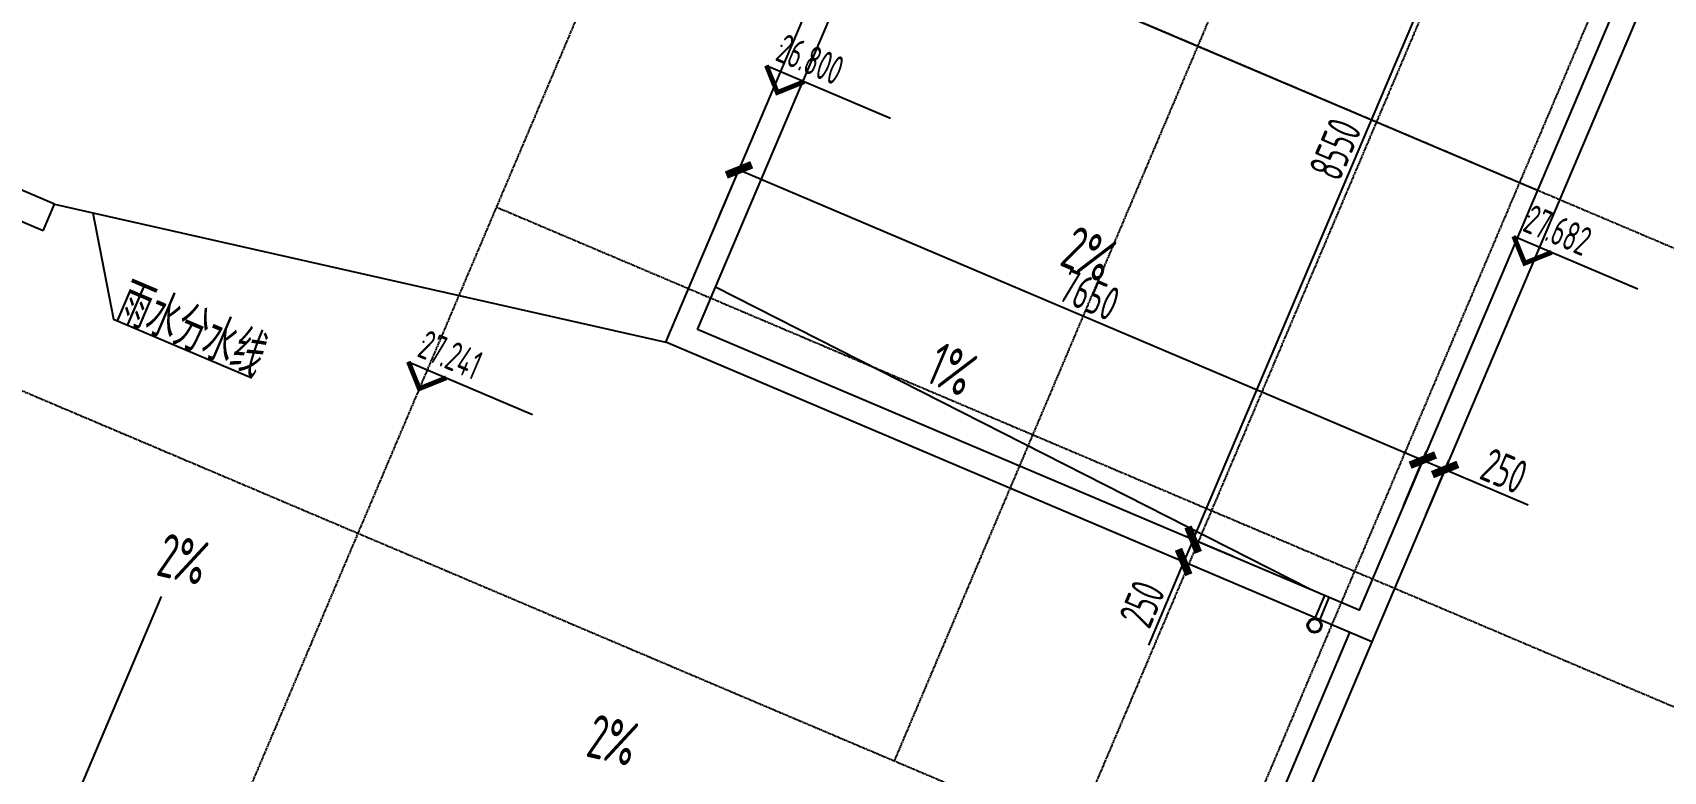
# Model space of a CAD drawing. Extents: x 11778731 to 12222456, y -6694179 to -6314888.
# Drawn here: x 11967860 to 11984654, y -6439611 to -6432001 of the extents above; entities that cross this region are included whole.
import ezdxf
from ezdxf.enums import TextEntityAlignment as Align

# ---------------------------------------------------------------- set-up
doc = ezdxf.new("R2010")
doc.units = 0
doc.header["$LTSCALE"] = 10
doc.header["$MEASUREMENT"] = 0
doc.linetypes.add('A3-RG-axis-100$0$CENTER', pattern=[2, 1.25, -0.25, 0.25, -0.25])
for name, color, linetype in [('A3-RG-axis-100$0$A-GRID', 1, 'A3-RG-axis-100$0$CENTER'), ('A3-RI-RF(顶视)$0$$0$A-SYMB', 4, 'Continuous'), ('A3-RI-RF(顶视)$0$A-DIMS-100', 1, 'Continuous'), ('A3-RI-RF(顶视)$0$A-ROOF-EDGE', 2, 'Continuous'), ('A3-RI-RF(顶视)$0$A-SYMB', 4, 'Continuous'), ('A3-RI-RF(顶视)$0$A3-RM-RF$0$0P-1', 191, 'Continuous'), ('A3-RI-RF(顶视)$0$A3-SYMB-RF-100$0$A-SYMB', 4, 'Continuous'), ('A3-RI-RF(顶视)$0$A3-SYMB-RF-100$0$A-SYMB-AREA', 4, 'Continuous'), ('A3-RI-RF(顶视)$0$A3-SYMB-RF-100$0$A-SYMB-NAME', 4, 'Continuous'), ('A3-RI-RF(顶视)$0$A3-SYMB-RF-100$0$A-SYMB-NAME-E', 4, 'Continuous'), ('A3-RI-RF(顶视)$0$A3-SYMB-RF-100$0$A-SYMB-STRS', 1, 'Continuous')]:
    doc.layers.add(name, color=color, linetype=linetype)
doc.styles.add('A3-RI-RF(顶视)$0$$1$XD2008', font='hzs.shx', dxfattribs={"width": 0.7, "bigfont": 'hztxt.shx'})
doc.styles.add('A3-RI-RF(顶视)$0$A3-SYMB-RF-100$0$ECADI', font='hzs.shx', dxfattribs={"width": 0.7, "bigfont": 'hztxt.shx'})
doc.styles.add('A3-RI-RF(顶视)$0$A3-SYMB-RF-100$0$XD2008', font='hzs.shx', dxfattribs={"width": 0.7, "bigfont": 'hztxt.shx'})
doc.styles.add('A3-RI-RF(顶视)$0$XD2008', font='hzs.shx', dxfattribs={"width": 0.7, "bigfont": 'hztxt.shx'})
doc.dimstyles.new('A3-RI-RF(顶视)$0$XD100$0', dxfattribs={"dimscale": 100, "dimtxt": 3.5, "dimasz": 2, "dimexe": 1, "dimexo": 2, "dimgap": 0.5, "dimtad": 1, "dimdec": 0, "dimdsep": 46, "dimtxsty": 'A3-RI-RF(顶视)$0$XD2008', "dimblk1": 'A3-RI-RF(顶视)$0$_ARCHTICK', "dimblk2": 'A3-RI-RF(顶视)$0$_ARCHTICK', "dimsah": 1, "dimcen": 2.5, "dimclrt": 4, "dimaunit": 1, "dimadec": 0, "dimazin": 0, "dimtfac": 1, "dimtdec": 0, "dimtix": 1, "dimtmove": 0, "dimatfit": 3, "dimfxl": 0, "dimtolj": 1, "dimtzin": 0, "dimarcsym": 0})

# ---------------------------------------------------------------- blocks, each defined once
blk = doc.blocks.new('A3-RG-axis-100')
at = {"layer": 'A3-RG-axis-100$0$A-GRID'}
for p, q in [((11907163.4, -6401280.8), (11992184.7, -6437370.3)), ((11906717.6, -6409782.5), (11989058.9, -6444734.3)), ((11979102.4, -6418565.4), (11947827.8, -6492243.7)), ((11984625.5, -6420909.8), (11976733.4, -6439502.5)), ((11987939.3, -6422316.5), (11976921.4, -6448273.1)), ((11983067.8, -6429698.1), (11955191.9, -6495369.6)), ((11972636.5, -6433798.2), (11990485, -6441374.5))]:
    blk.add_line(p, q, dxfattribs=at)
blk = doc.blocks.new('A3-RI-RF(顶视)$0$ECADI-TAG-HGHT（国标）')
at = {"layer": '', "color": 1}
blk.add_line((-2.12, 2.12), (11.77, 2.12), dxfattribs=at)
at = {"color": 1, "const_width": 0.5}
blk.add_lwpolyline([(-2.12, 2.12), (0, 0), (2.12, 2.12)], dxfattribs=at)
at = {"color": 1}
blk.add_point((-1.48, 4.6), dxfattribs=at)
at = {"style": 'A3-RI-RF(顶视)$0$XD2008', "width": 0.7}
blk.add_attdef('FL', text='', height=3, dxfattribs=at).set_placement((-2.69, 2.97), align=Align.RIGHT)
for tag, p in [('F.F.L.', (2.28, 2.97)), ('T.O.S.', (2.28, -1.1))]:
    blk.add_attdef(tag, p, '', height=3, dxfattribs=at)
blk = doc.blocks.new('A3-RI-RF(顶视)$0$$0$ECADI-TAG-HGHT（国标）')
at = {"layer": '', "color": 1}
blk.add_line((-2.12, 2.12), (11.77, 2.12), dxfattribs=at)
at = {"color": 1, "const_width": 0.5}
blk.add_lwpolyline([(-2.12, 2.12), (0, 0), (2.12, 2.12)], dxfattribs=at)
at = {"color": 1}
blk.add_point((-1.48, 4.6), dxfattribs=at)
at = {"style": 'A3-RI-RF(顶视)$0$$1$XD2008', "width": 0.7}
blk.add_attdef('FL', text='', height=3, dxfattribs=at).set_placement((-2.69, 2.97), align=Align.RIGHT)
for tag, p in [('F.F.L.', (2.28, 2.97)), ('T.O.S.', (2.28, -1.1))]:
    blk.add_attdef(tag, p, '', height=3, dxfattribs=at)
blk = doc.blocks.new('A3-RI-RF(顶视)$0$_ARCHTICK')
at = {"color": 0, "linetype": 'ByBlock', "const_width": 0.4}
blk.add_lwpolyline([(-0.5, -0.5), (0.5, 0.5)], dxfattribs=at)
blk = doc.blocks.new('*D118')
at = {"layer": 'A3-RI-RF(顶视)$0$A-DIMS-100', "color": 0, "lineweight": -2}
for p, q in [((11974935, -6433885), (11975174, -6433323)), ((11975135, -6433415), (11982177, -6436404)), ((11981977, -6436874), (11982216, -6436312))]:
    blk.add_line(p, q, dxfattribs=at)
at = {"layer": 'Defpoints', "color": 0}
for p in [(11974857, -6434069), (11982177, -6436404), (11981899, -6437058)]:
    blk.add_point(p, dxfattribs=at)
at = {"layer": 'A3-RI-RF(顶视)$0$A-DIMS-100', "color": 0, "lineweight": -2, "xscale": 200, "yscale": 200, "zscale": 200}
for p, rotation in [((11975135, -6433415), 157.0000000225541), ((11982177, -6436404), 337.000000022554)]:
    blk.add_blockref('A3-RI-RF(顶视)$0$_ARCHTICK', p, dxfattribs=dict(at, rotation=rotation))
at = {"layer": 'A3-RI-RF(顶视)$0$A-DIMS-100', "color": 4, "insert": (11978744, -6434702), "char_height": 350, "attachment_point": 5, "rotation": 337, "style": 'A3-RI-RF(顶视)$0$XD2008'}
blk.add_mtext('\\A1;7650', dxfattribs=at)
blk = doc.blocks.new('*D119')
at = {"layer": 'A3-RI-RF(顶视)$0$A-DIMS-100', "color": 0, "lineweight": -2}
for p, q in [((11981977, -6436874), (11982216, -6436312)), ((11982177, -6436404), (11982407, -6436501)), ((11982207, -6436972), (11982446, -6436409)), ((11982407, -6436501), (11983263, -6436865))]:
    blk.add_line(p, q, dxfattribs=at)
at = {"layer": 'Defpoints', "color": 0}
for p in [(11982407, -6436501), (11981899, -6437058), (11982129, -6437156)]:
    blk.add_point(p, dxfattribs=at)
at = {"layer": 'A3-RI-RF(顶视)$0$A-DIMS-100', "color": 0, "lineweight": -2, "xscale": 200, "yscale": 200, "zscale": 200}
for p, rotation in [((11982177, -6436404), 157.000000022582), ((11982407, -6436501), 337.0000000225821)]:
    blk.add_blockref('A3-RI-RF(顶视)$0$_ARCHTICK', p, dxfattribs=dict(at, rotation=rotation))
at = {"layer": 'A3-RI-RF(顶视)$0$A-DIMS-100', "color": 4, "insert": (11983015, -6436515), "char_height": 350, "attachment_point": 5, "rotation": 337, "style": 'A3-RI-RF(顶视)$0$XD2008'}
blk.add_mtext('\\A1;250', dxfattribs=at)
blk = doc.blocks.new('*D120')
at = {"layer": 'A3-RI-RF(顶视)$0$A-DIMS-100', "color": 0, "lineweight": -2}
for p, q in [((11979812, -6437224), (11979714, -6437454)), ((11980224, -6437399), (11979720, -6437185)), ((11980126, -6437629), (11979622, -6437415)), ((11979714, -6437454), (11979351, -6438310))]:
    blk.add_line(p, q, dxfattribs=at)
at = {"layer": 'Defpoints', "color": 0}
for p in [(11979812, -6437224), (11980408, -6437477), (11980310, -6437707)]:
    blk.add_point(p, dxfattribs=at)
at = {"layer": 'A3-RI-RF(顶视)$0$A-DIMS-100', "color": 0, "lineweight": -2, "xscale": 200, "yscale": 200, "zscale": 200}
for p, rotation in [((11979812, -6437224), 67.00000000007486), ((11979714, -6437454), 247.0000000000749)]:
    blk.add_blockref('A3-RI-RF(顶视)$0$_ARCHTICK', p, dxfattribs=dict(at, rotation=rotation))
at = {"layer": 'A3-RI-RF(顶视)$0$A-DIMS-100', "color": 4, "insert": (11979286, -6437886), "char_height": 350, "attachment_point": 5, "rotation": 67, "style": 'A3-RI-RF(顶视)$0$XD2008'}
blk.add_mtext('\\A1;250', dxfattribs=at)
blk = doc.blocks.new('*D121')
at = {"layer": 'A3-RI-RF(顶视)$0$A-DIMS-100', "color": 0, "lineweight": -2}
for p, q in [((11979812, -6437224), (11983153, -6429354)), ((11983565, -6429529), (11983061, -6429315)), ((11980224, -6437399), (11979720, -6437185))]:
    blk.add_line(p, q, dxfattribs=at)
at = {"layer": 'Defpoints', "color": 0}
for p in [(11983153, -6429354), (11983749, -6429607), (11980408, -6437477)]:
    blk.add_point(p, dxfattribs=at)
at = {"layer": 'A3-RI-RF(顶视)$0$A-DIMS-100', "color": 0, "lineweight": -2, "xscale": 200, "yscale": 200, "zscale": 200}
for p, rotation in [((11983153, -6429354), 67.00000000007167), ((11979812, -6437224), 247.0000000000717)]:
    blk.add_blockref('A3-RI-RF(顶视)$0$_ARCHTICK', p, dxfattribs=dict(at, rotation=rotation))
at = {"layer": 'A3-RI-RF(顶视)$0$A-DIMS-100', "color": 4, "insert": (11981275, -6433201), "char_height": 350, "attachment_point": 5, "rotation": 67, "style": 'A3-RI-RF(顶视)$0$XD2008'}
blk.add_mtext('\\A1;8550', dxfattribs=at)
blk = doc.blocks.new('A3-RI-RF(顶视)$0$A3-SYMB-RF-100$0$ECADI-TAG-HGHT（国标）')
at = {"layer": '', "color": 1}
blk.add_line((-2.12, 2.12), (11.77, 2.12), dxfattribs=at)
at = {"color": 1, "const_width": 0.5}
blk.add_lwpolyline([(-2.12, 2.12), (0, 0), (2.12, 2.12)], dxfattribs=at)
at = {"color": 1}
blk.add_point((-1.48, 4.6), dxfattribs=at)
at = {"style": 'A3-RI-RF(顶视)$0$A3-SYMB-RF-100$0$XD2008', "width": 0.7}
blk.add_attdef('FL', text='', height=3, dxfattribs=at).set_placement((-2.69, 2.97), align=Align.RIGHT)
for tag, p in [('F.F.L.', (2.28, 2.97)), ('T.O.S.', (2.28, -1.1))]:
    blk.add_attdef(tag, p, '', height=3, dxfattribs=at)
blk = doc.blocks.new('A3-RI-RF(顶视)$0$A3-SYMB-RF-100$0$ECADI-TAG-ROOM')
at = {"layer": 'A3-RI-RF(顶视)$0$A3-SYMB-RF-100$0$A-SYMB-AREA', "style": 'A3-RI-RF(顶视)$0$A3-SYMB-RF-100$0$ECADI', "width": 0.7}
blk.add_attdef('340M2', text='', height=2.5, dxfattribs=at).set_placement((7.17, -1.75), align=Align.MIDDLE_LEFT)
at = {"layer": 'A3-RI-RF(顶视)$0$A3-SYMB-RF-100$0$A-SYMB-NAME', "style": 'A3-RI-RF(顶视)$0$A3-SYMB-RF-100$0$ECADI', "width": 0.7}
blk.add_attdef('CHINESENAME', (-5.13, 0.09), '', height=4.5, dxfattribs=at)
at = {"layer": 'A3-RI-RF(顶视)$0$A3-SYMB-RF-100$0$A-SYMB-NAME-E', "style": 'A3-RI-RF(顶视)$0$A3-SYMB-RF-100$0$ECADI', "width": 0.7}
for tag, p in [('ENGLISHHIGH', (-5.13, 8.04)), ('ENGLISHLOW', (-5.13, 4.84))]:
    blk.add_attdef(tag, p, '', height=2.5, dxfattribs=at)
blk = doc.blocks.new('A3-RI-RF(顶视)$0$A3-RM-RF$0$DFA')
at = {"layer": 'A3-RI-RF(顶视)$0$A3-RM-RF$0$0P-1'}
for radius in [75, 65]:
    blk.add_circle((0, 0), radius, dxfattribs=at)
blk = doc.blocks.new('A3-RI-RF(顶视)')
at = {"layer": 'A3-RI-RF(顶视)$0$A-ROOF-EDGE', "color": 6}
for p, q in [((11968086.6, -6433768), (11928889.2, -6417129.7)), ((11967969.4, -6434044.2), (11928915.7, -6417466.9)), ((11967969.4, -6434044.2), (11968086.6, -6433768))]:
    blk.add_line(p, q, dxfattribs=at)
at = {"layer": 'A3-RI-RF(顶视)$0$A-ROOF-EDGE'}
for p, q in [((11981423.1, -6438179.7), (11976871, -6448903.6)), ((11981653.2, -6438277.4), (11977101.2, -6449001.3))]:
    blk.add_line(p, q, dxfattribs=at)
for points in [[(11974381.1, -6435190.6), (11977917.2, -6426860), (11985189.3, -6429946.8), (11981653.2, -6438277.4)], [(11974708.9, -6435058.1), (11978049.7, -6427187.8), (11984861.5, -6430079.3), (11981520.7, -6437949.6)]]:
    blk.add_lwpolyline(points, close=True, dxfattribs=at)
at = {"layer": 'A3-RI-RF(顶视)$0$A3-RM-RF$0$0P-1'}
for p, q in [((11976545.4, -6430731.8), (11983357.2, -6433623.2)), ((11968086.6, -6433768), (11974381.1, -6435190.6)), ((11981019.4, -6437736.8), (11974893.7, -6434622.8)), ((11981068.9, -6438033.3), (11981168, -6437799.8)), ((11981114.9, -6438052.8), (11981214, -6437819.4))]:
    blk.add_line(p, q, dxfattribs=at)
at = {"layer": 'A3-RI-RF(顶视)$0$A3-SYMB-RF-100$0$A-SYMB'}
for points in [[(11979042.9, -6434102.3, 0, 0, 0), (11979461.8, -6433115.3, 80, 0, 0), (11979579.1, -6432839.2, 0, 0, 0)], [(11977738.2, -6435732.8, 0, 0, 0), (11978694, -6436218.7, 80, 0, 0), (11978961.4, -6436354.6, 0, 0, 0)]]:
    blk.add_lwpolyline(points, format="xyseb", dxfattribs=at)
blk.add_lwpolyline([(11968481.8, -6433857.3), (11968693.3, -6434953.2), (11970116.4, -6435557.3)], dxfattribs=at)
at = {"layer": 'A3-RI-RF(顶视)$0$A3-SYMB-RF-100$0$A-SYMB-STRS'}
blk.add_line((11968252.9, -6440010.2), (11969187.1, -6437809.5), dxfattribs=at)
at = {"layer": 'A3-RI-RF(顶视)$0$$0$A-SYMB'}
ref = blk.add_blockref('A3-RI-RF(顶视)$0$$0$ECADI-TAG-HGHT（国标）', (11983226.1, -6434376.6), dxfattribs=dict(at, xscale=99.99999999999999, yscale=99.99999999999999, zscale=99.99999999999997, rotation=337))
ref.add_attrib('F.F.L.', '27.682', (11983191.3, -6434039.4), dxfattribs={"layer": '0', "height": 300, "rotation": 337, "style": 'A3-RI-RF(顶视)$0$$1$XD2008', "width": 0.7})
at = {"layer": 'A3-RI-RF(顶视)$0$A-SYMB'}
ref = blk.add_blockref('A3-RI-RF(顶视)$0$ECADI-TAG-HGHT（国标）', (11975529.7, -6432617.8), dxfattribs=dict(at, xscale=99.99999999999999, yscale=99.99999999999999, zscale=99.99999999999997, rotation=337))
ref.add_attrib('F.F.L.', '26.800', (11975495, -6432280.6), dxfattribs={"layer": '0', "height": 300, "rotation": 337, "style": 'A3-RI-RF(顶视)$0$XD2008', "width": 0.7})
at = {"layer": 'A3-RI-RF(顶视)$0$A3-RM-RF$0$0P-1', "rotation": 85.00000000021149}
blk.add_blockref('A3-RI-RF(顶视)$0$A3-RM-RF$0$DFA', (11981062.4, -6438108), dxfattribs=at)
at = {"layer": 'A3-RI-RF(顶视)$0$A3-SYMB-RF-100$0$A-SYMB'}
ref = blk.add_blockref('A3-RI-RF(顶视)$0$A3-SYMB-RF-100$0$ECADI-TAG-ROOM', (11978890.8, -6434599.8), dxfattribs=dict(at, xscale=99.99999999989046, yscale=100.0000000001164, rotation=337))
ref.add_attrib('CHINESENAME', '2%', (11978422.5, -6434391.5), dxfattribs={"height": 450, "rotation": 337, "style": 'A3-RI-RF(顶视)$0$A3-SYMB-RF-100$0$ECADI', "width": 0.7})
ref = blk.add_blockref('A3-RI-RF(顶视)$0$A3-SYMB-RF-100$0$ECADI-TAG-ROOM', (11969891.6, -6435344.1), dxfattribs=dict(at, xscale=-99.99999999989045, yscale=100.0000000001164, rotation=337.0000000000113))
ref.add_attrib('CHINESENAME', '雨水分水线', (11968693.3, -6434953.2), dxfattribs={"height": 450, "rotation": 337, "style": 'A3-RI-RF(顶视)$0$A3-SYMB-RF-100$0$ECADI', "width": 0.7})
ref = blk.add_blockref('A3-RI-RF(顶视)$0$A3-SYMB-RF-100$0$ECADI-TAG-HGHT（国标）', (11971842.5, -6435668.6), dxfattribs=dict(at, xscale=99.99999999999999, yscale=99.99999999999999, zscale=99.99999999999997, rotation=337))
ref.add_attrib('F.F.L.', '27.241', (11971807.8, -6435331.5), dxfattribs={"layer": '0', "height": 300, "rotation": 337, "style": 'A3-RI-RF(顶视)$0$A3-SYMB-RF-100$0$XD2008', "width": 0.7})
ref = blk.add_blockref('A3-RI-RF(顶视)$0$A3-SYMB-RF-100$0$ECADI-TAG-ROOM', (11977504.1, -6435797.8), dxfattribs=dict(at, xscale=99.99999999989046, yscale=100.0000000001164, rotation=337))
ref.add_attrib('CHINESENAME', '1%', (11977035.7, -6435589.5), dxfattribs={"height": 450, "rotation": 337, "style": 'A3-RI-RF(顶视)$0$A3-SYMB-RF-100$0$ECADI', "width": 0.7})
ref = blk.add_blockref('A3-RI-RF(顶视)$0$A3-SYMB-RF-100$0$ECADI-TAG-ROOM', (11968445.8, -6437441.6), dxfattribs=dict(at, xscale=99.99999999989045, yscale=100.0000000001164, rotation=346.999999999903))
ref.add_attrib('CHINESENAME', '2%', (11969120.2, -6437588.4), dxfattribs={"height": 450, "rotation": 347, "style": 'A3-RI-RF(顶视)$0$A3-SYMB-RF-100$0$ECADI', "width": 0.7})
ref = blk.add_blockref('A3-RI-RF(顶视)$0$A3-SYMB-RF-100$0$ECADI-TAG-ROOM', (11972871, -6439306.4), dxfattribs=dict(at, xscale=99.99999999989045, yscale=100.0000000001164, rotation=346.999999999903))
ref.add_attrib('CHINESENAME', '2%', (11973545.4, -6439453.2), dxfattribs={"height": 450, "rotation": 347, "style": 'A3-RI-RF(顶视)$0$A3-SYMB-RF-100$0$ECADI', "width": 0.7})
at = {"layer": 'A3-RI-RF(顶视)$0$A-DIMS-100'}
for p1, p2, distance, picture, middle in [((11980407.9, -6437477.2), (11983748.7, -6429606.9), 647.6, '*D121', (11981275.1, -6433201.1)), ((11974857.2, -6434068.9), (11981899.2, -6437058), 710.8, '*D118', (11978743.9, -6434702))]:
    dim = blk.add_aligned_dim(p1=p1, p2=p2, distance=distance, dimstyle='A3-RI-RF(顶视)$0$XD100$0', dxfattribs=at)
    dim.commit()
    dim.dimension.update_dxf_attribs({"geometry": picture, "text_midpoint": middle})
for base, p1, p2, angle, picture, middle in [((11982407, -6436501.4), (11981899.2, -6437058), (11982129.3, -6437155.7), 337, '*D119', (11982927.1, -6436722.2)), ((11979811.8, -6437224.2), (11980310.2, -6437707.3), (11980407.9, -6437477.2), 67, '*D120', (11979493.4, -6437974.4))]:
    dim = blk.add_linear_dim(base=base, p1=p1, p2=p2, angle=angle, dimstyle='A3-RI-RF(顶视)$0$XD100$0', dxfattribs=at)
    dim.commit()
    dim.dimension.update_dxf_attribs({"geometry": picture, "text_midpoint": middle, "dimtype": 129})

msp = doc.modelspace()

# ---------------------------------------------------------------- block references
for name in ['A3-RI-RF(顶视)', 'A3-RG-axis-100']:
    msp.add_blockref(name, (0, 0))

doc.saveas('drawing.dxf')
